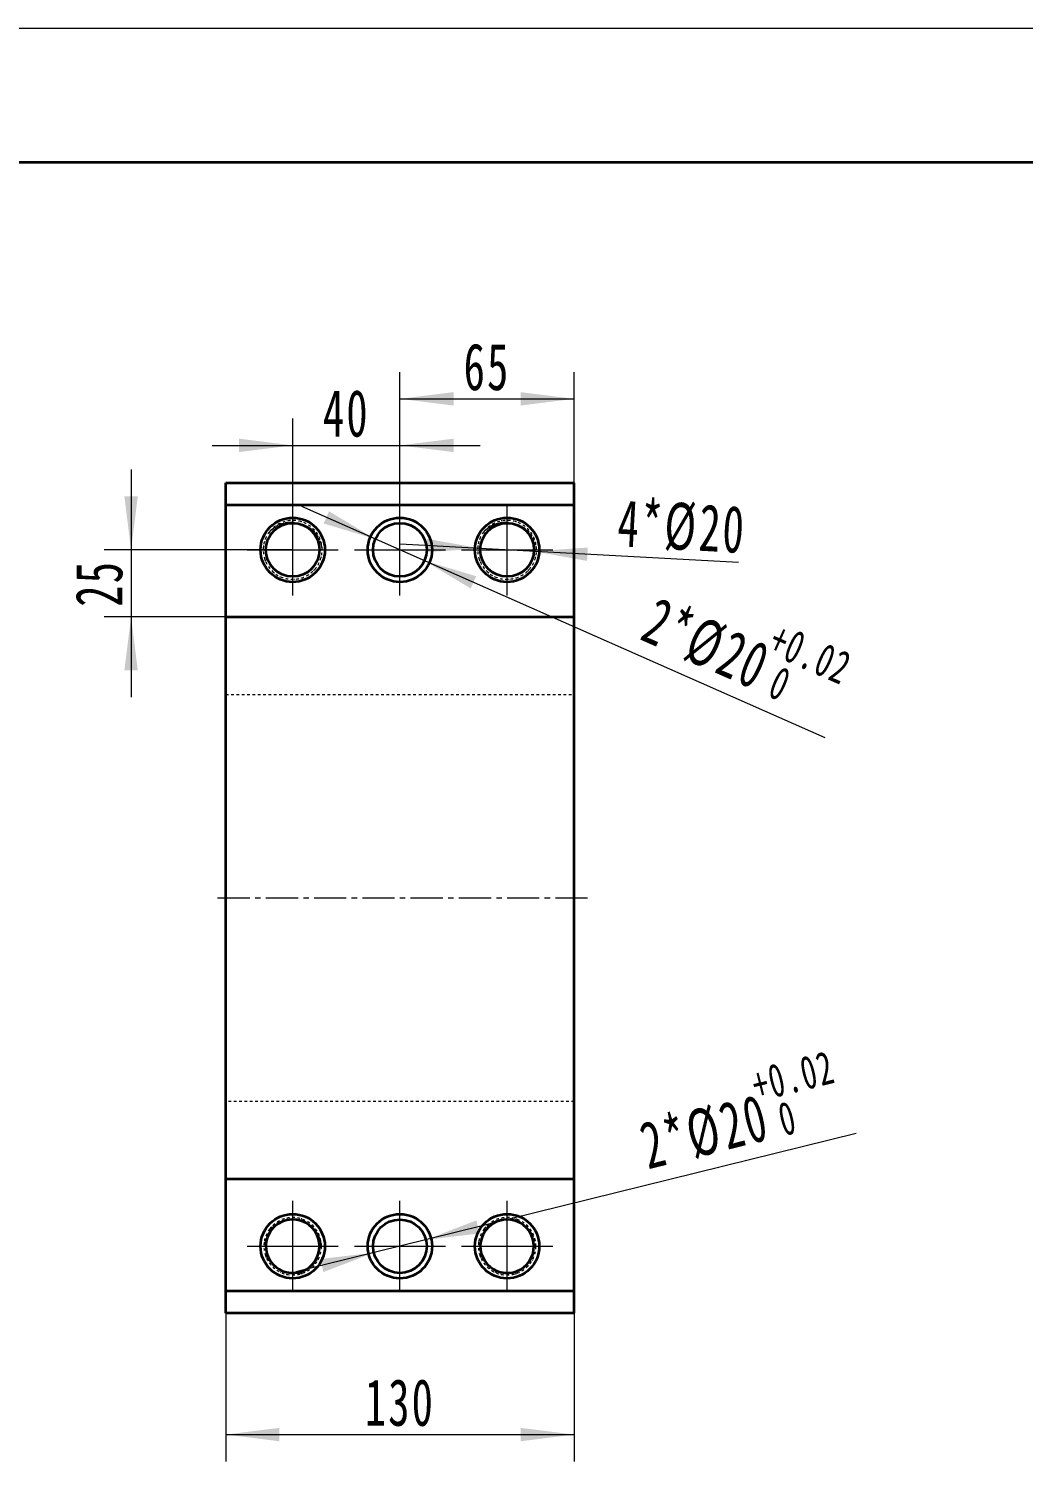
# Model space of a CAD drawing. Header units: millimetres. Extents: x -742 to 742, y -525 to 525.
# Drawn here: x -150 to 221, y -10 to 525 of the extents above; entities that cross this region are included whole.
import ezdxf

# ---------------------------------------------------------------- set-up
doc = ezdxf.new("R2010")
doc.units = ezdxf.units.MM
doc.linetypes.add('点画线', pattern=[18, 12, -2, 2, -2])
doc.linetypes.add('虚线', pattern=[2, 1, -1])
doc.layers.get('0').update_dxf_attribs({"lineweight": 35})
for name, color, linetype, lineweight in [('中心线层', 1, '点画线', 18), ('尺寸线层', 3, 'Continuous', 18), ('粗实线层', 7, 'Continuous', 35), ('细实线层', 7, 'Continuous', 18), ('虚线层', 6, '虚线', 18)]:
    doc.layers.add(name, color=color, linetype=linetype, lineweight=lineweight)
doc.styles.add('标准', font='', dxfattribs={"width": 0.667})
doc.styles.get('标准').set_extended_font_data('宋体')
doc.dimstyles.new('标准', dxfattribs={"dimscale": 5, "dimtxt": 3.5, "dimasz": 4, "dimexe": 2, "dimexo": 0, "dimtad": 1, "dimdsep": 46, "dimtxsty": '标准', "dimblk": '_CAXARROW', "dimcen": 0, "dimdle": 6, "dimazin": 2, "dimtfac": 0.707107, "dimtdec": 3, "dimtmove": 2, "dimatfit": 3, "dimfxl": 1, "dimfrac": 2, "dimtolj": 1, "dimarcsym": 0})

# ---------------------------------------------------------------- blocks, each defined once
blk = doc.blocks.new('*X2')
at = {"layer": '粗实线层'}
blk.add_line((138.5, 95), (-138.5, 95), dxfattribs=at)
at = {"layer": '细实线层'}
blk.add_line((148.5, 105), (-148.5, 105), dxfattribs=at)
blk = doc.blocks.new('*X11')
for p, q in [((-60, 155), (70, 155)), ((70, -155), (-60, -155))]:
    blk.add_line(p, q)
at = {"layer": '虚线层', "color": 7}
for p, q in [((-60, 146.71), (70, 146.71)), ((-43.08, 135.89), (-43.89, 136.47)), ((36.92, 135.89), (36.11, 136.47)), ((-24, 130), (-25, 130)), ((-24, 130.05), (-24, 130)), ((56, 130), (55, 130)), ((56, 130.05), (56, 130)), ((70, 105), (-60, 105)), ((-60, 76), (70, 76)), ((70, -76), (-60, -76)), ((70, -105), (-60, -105)), ((70, -146.71), (-60, -146.71))]:
    blk.add_line(p, q, dxfattribs=at)
for points in [[(-43.89, 136.47), (-43.08, 137.35), (-42.64, 137.75), (-42.18, 138.13), (-41.15, 138.84), (-40.09, 139.4), (-39.54, 139.63), (-38.99, 139.84), (-37.78, 140.16), (-36.61, 140.33), (-36.01, 140.37), (-35.43, 140.37), (-34.18, 140.26), (-33.07, 140.03), (-32.52, 139.87), (-31.98, 139.68), (-30.89, 139.18), (-30.12, 138.73)], [(-36.82, 139.83), (-36.87, 139.82)], [(-31.86, 139.63), (-32.91, 139.84), (-33.8, 139.93)], [(-31.71, 139.44), (-31.9, 139.51)], [(-24.04, 130.51), (-24.14, 131.18), (-24.26, 131.77), (-24.41, 132.34), (-24.83, 133.53), (-25.35, 134.6), (-25.66, 135.11), (-25.99, 135.61), (-26.77, 136.58), (-27.62, 137.41), (-28.08, 137.78), (-28.55, 138.13), (-29.62, 138.77), (-30.66, 139.24), (-31.2, 139.44), (-31.74, 139.6), (-31.86, 139.63)], [(36.11, 136.47), (36.92, 137.35), (37.36, 137.75), (37.82, 138.13), (38.85, 138.84), (39.91, 139.4), (40.46, 139.63), (41.01, 139.84), (42.22, 140.16), (43.39, 140.33), (43.99, 140.37), (44.57, 140.37), (45.82, 140.26), (46.93, 140.03), (47.48, 139.87), (48.02, 139.68), (49.11, 139.18), (49.88, 138.73)], [(43.18, 139.83), (43.13, 139.82)], [(48.12, 139.64), (47.09, 139.84), (46.19, 139.93)], [(48.29, 139.44), (48.09, 139.51)], [(48.28, 139.6), (48.12, 139.64)], [(55.97, 130.35), (55.73, 131.8), (55.17, 133.53), (54.33, 135.14), (53.23, 136.58), (51.9, 137.8), (50.38, 138.77), (48.78, 139.45), (48.28, 139.6)], [(-41.29, 137.77), (-41.37, 137.71)], [(-27.58, 136.71), (-27.71, 136.84)], [(38.71, 137.77), (38.63, 137.71)], [(52.42, 136.71), (52.29, 136.84)], [(-44.92, 131.26), (-45, 130.18)], [(-44.93, 128.85), (-44.92, 128.75)], [(-25.24, 132.2), (-25.31, 132.48)], [(-24.04, 130.43), (-24.04, 130.51)], [(-24.03, 130.38), (-24.04, 130.43)], [(-24.03, 130.33), (-24.03, 130.38)], [(-24.02, 130.24), (-24.03, 130.33)], [(-24.01, 130.14), (-24.02, 130.24)], [(-24, 130), (-24.01, 130.14)], [(35.08, 131.26), (35, 130.18)], [(35.07, 128.85), (35.08, 128.75)], [(54.75, 132.2), (54.69, 132.48)], [(55.98, 130.26), (55.97, 130.35)], [(55.99, 130.2), (55.98, 130.26)], [(55.99, 130.12), (55.99, 130.2)], [(56, 130), (55.99, 130.12)], [(-44.46, 126.75), (-44.44, 126.71), (-44.3, 126.33)], [(-43.15, 124.21), (-43.09, 124.12)], [(-27.99, 122.87), (-27.71, 123.15)], [(-25.4, 127.2), (-25.32, 127.51)], [(35.53, 126.78), (35.56, 126.71), (35.7, 126.33)], [(36.85, 124.21), (36.91, 124.12)], [(52.01, 122.87), (52.29, 123.15)], [(54.6, 127.2), (54.68, 127.51)], [(-41.72, 122.59), (-41.69, 122.57), (-41.38, 122.3)], [(-39.35, 121), (-39.26, 120.95)], [(-37.31, 120.27), (-37.28, 120.26), (-36.88, 120.18)], [(-32.34, 120.36), (-32.31, 120.37), (-31.92, 120.49)], [(-29.75, 121.49), (-29.64, 121.56)], [(38.28, 122.59), (38.31, 122.57), (38.62, 122.3)], [(40.65, 121), (40.74, 120.95)], [(42.69, 120.27), (42.72, 120.26), (43.12, 120.18)], [(47.66, 120.36), (47.69, 120.37), (48.08, 120.49)], [(50.25, 121.49), (50.36, 121.56)]]:
    blk.add_lwpolyline(points, dxfattribs=at)
for points, knots in [([(-45.91, 131.39), (-46.25, 128.75), (-45.6, 126.03), (-42.61, 121.62), (-40.32, 120.01), (-35.17, 118.68), (-32.39, 118.99), (-27.64, 121.4), (-25.76, 123.47), (-23.79, 128.41), (-23.75, 131.21), (-25.54, 136.22), (-27.36, 138.35), (-32.02, 140.92), (-34.79, 141.31), (-39.98, 140.16), (-42.33, 138.63), (-43.89, 136.47)], [0, 0, 0, 0, 392.319076, 392.319076, 784.638151, 784.638151, 1176.957227, 1176.957227, 1569.276303, 1569.276303, 1961.595378, 1961.595378, 2353.914454, 2353.914454, 2746.233529, 2746.233529, 3138.552605, 3138.552605, 3138.552605, 3138.552605]), ([(34.09, 131.39), (33.75, 128.75), (34.4, 126.03), (37.39, 121.62), (39.68, 120.01), (44.83, 118.68), (47.61, 118.99), (52.36, 121.4), (54.24, 123.47), (56.21, 128.41), (56.25, 131.21), (54.45, 136.22), (52.64, 138.35), (47.98, 140.92), (45.21, 141.31), (40.02, 140.16), (37.67, 138.63), (36.11, 136.47)], [0, 0, 0, 0, 281.029129, 281.029129, 562.058257, 562.058257, 843.087386, 843.087386, 1124.116515, 1124.116515, 1405.145643, 1405.145643, 1686.174772, 1686.174772, 1967.203901, 1967.203901, 2248.233029, 2248.233029, 2248.233029, 2248.233029])]:
    blk.add_open_spline(points, degree=3, knots=knots, dxfattribs=at)
for points in [[(-37.06, 140.81), (-37.1, 140.8), (-37.15, 140.79), (-37.2, 140.78)], [(-37, 140.82), (-37.02, 140.81), (-37.04, 140.81), (-37.06, 140.81)], [(-31.6, 140.46), (-31.64, 140.47), (-31.69, 140.49), (-31.74, 140.5)], [(-31.54, 140.44), (-31.56, 140.45), (-31.58, 140.45), (-31.6, 140.46)], [(42.94, 140.81), (42.89, 140.8), (42.85, 140.79), (42.8, 140.78)], [(43, 140.82), (42.98, 140.81), (42.96, 140.81), (42.94, 140.81)], [(48.4, 140.46), (48.36, 140.48), (48.31, 140.49), (48.26, 140.5)], [(48.46, 140.44), (48.44, 140.45), (48.42, 140.45), (48.4, 140.46)], [(-43.75, 136.66), (-44.91, 135.13), (-45.67, 133.3), (-45.91, 131.39)], [(-45.23, 134.05), (-45.24, 134.01), (-45.26, 133.96), (-45.28, 133.91)], [(-45.2, 134.11), (-45.21, 134.09), (-45.22, 134.07), (-45.23, 134.05)], [(-42.01, 138.48), (-42.05, 138.45), (-42.08, 138.41), (-42.12, 138.38)], [(-41.96, 138.52), (-41.98, 138.5), (-41.99, 138.49), (-42.01, 138.48)], [(-26.98, 137.53), (-27.01, 137.56), (-27.04, 137.6), (-27.08, 137.63)], [(-26.86, 137.4), (-26.9, 137.44), (-26.94, 137.48), (-26.98, 137.53)], [(36.25, 136.66), (35.09, 135.13), (34.33, 133.3), (34.09, 131.39)], [(34.77, 134.05), (34.76, 134.01), (34.74, 133.96), (34.72, 133.91)], [(34.8, 134.11), (34.79, 134.09), (34.78, 134.07), (34.77, 134.05)], [(37.99, 138.48), (37.95, 138.45), (37.92, 138.41), (37.88, 138.38)], [(38.04, 138.52), (38.02, 138.5), (38.01, 138.49), (37.99, 138.48)], [(53.02, 137.53), (52.99, 137.56), (52.95, 137.6), (52.92, 137.63)], [(53.14, 137.4), (53.1, 137.44), (53.06, 137.48), (53.02, 137.53)], [(-45.88, 131.62), (-45.93, 131.26), (-45.96, 130.91), (-45.98, 130.55)], [(-45.92, 128.68), (-45.92, 128.66), (-45.92, 128.64), (-45.91, 128.62)], [(-45.91, 128.62), (-45.91, 128.57), (-45.9, 128.53), (-45.89, 128.48)], [(-24.34, 132.73), (-24.36, 132.78), (-24.37, 132.82), (-24.38, 132.87)], [(-24.3, 132.56), (-24.32, 132.62), (-24.33, 132.67), (-24.34, 132.73)], [(34.12, 131.62), (34.07, 131.26), (34.04, 130.91), (34.02, 130.55)], [(34.08, 128.69), (34.08, 128.66), (34.08, 128.64), (34.09, 128.62)], [(34.09, 128.62), (34.09, 128.58), (34.1, 128.53), (34.11, 128.48)], [(55.66, 132.73), (55.64, 132.78), (55.63, 132.83), (55.62, 132.87)], [(55.7, 132.56), (55.68, 132.62), (55.67, 132.67), (55.66, 132.73)], [(-45.52, 126.78), (-45.43, 126.5), (-45.34, 126.23), (-45.23, 125.96)], [(-45.23, 125.96), (-45.2, 125.89), (-45.17, 125.81), (-45.14, 125.74)], [(-43.94, 123.59), (-43.92, 123.57), (-43.91, 123.55), (-43.9, 123.54)], [(-43.9, 123.54), (-43.87, 123.5), (-43.84, 123.46), (-43.81, 123.42)], [(-25.39, 124.65), (-25.38, 124.66), (-25.37, 124.68), (-25.36, 124.7)], [(-25.36, 124.7), (-25.34, 124.73), (-25.32, 124.77), (-25.31, 124.8)], [(-24.39, 127.09), (-24.38, 127.15), (-24.36, 127.2), (-24.35, 127.26)], [(-24.35, 127.26), (-24.33, 127.31), (-24.32, 127.35), (-24.31, 127.4)], [(34.48, 126.78), (34.57, 126.5), (34.66, 126.23), (34.77, 125.96)], [(34.77, 125.96), (34.8, 125.89), (34.83, 125.81), (34.86, 125.74)], [(36.06, 123.59), (36.08, 123.57), (36.09, 123.55), (36.1, 123.54)], [(36.1, 123.54), (36.13, 123.5), (36.16, 123.46), (36.19, 123.42)], [(54.61, 124.65), (54.62, 124.66), (54.63, 124.68), (54.64, 124.7)], [(54.64, 124.7), (54.66, 124.73), (54.68, 124.77), (54.69, 124.8)], [(55.61, 127.09), (55.62, 127.15), (55.64, 127.2), (55.65, 127.26)], [(55.65, 127.26), (55.67, 127.31), (55.68, 127.35), (55.69, 127.4)], [(-42.47, 121.92), (-42.32, 121.79), (-42.17, 121.66), (-42.02, 121.53)], [(-42.02, 121.53), (-41.96, 121.48), (-41.9, 121.43), (-41.84, 121.38)], [(-39.74, 120.07), (-39.72, 120.06), (-39.7, 120.06), (-39.69, 120.05)], [(-39.69, 120.05), (-39.67, 120.04), (-39.65, 120.03), (-39.64, 120.02)], [(-37.38, 119.26), (-37.28, 119.24), (-37.17, 119.22), (-37.07, 119.2)], [(-37.07, 119.2), (-36.99, 119.18), (-36.92, 119.17), (-36.84, 119.15)], [(-34.37, 119.02), (-34.35, 119.02), (-34.33, 119.02), (-34.31, 119.02)], [(-34.31, 119.02), (-34.29, 119.02), (-34.27, 119.02), (-34.26, 119.02)], [(-31.77, 119.48), (-31.72, 119.5), (-31.66, 119.52), (-31.61, 119.54)], [(-31.61, 119.54), (-31.53, 119.56), (-31.46, 119.58), (-31.39, 119.61)], [(-29.16, 120.68), (-29.14, 120.69), (-29.12, 120.7), (-29.11, 120.71)], [(-29.11, 120.71), (-29.09, 120.72), (-29.08, 120.73), (-29.06, 120.74)], [(-27.1, 122.34), (-27.06, 122.38), (-27.03, 122.42), (-26.99, 122.46)], [(-26.99, 122.46), (-26.95, 122.5), (-26.92, 122.54), (-26.88, 122.57)], [(37.53, 121.92), (37.68, 121.79), (37.83, 121.66), (37.98, 121.53)], [(37.98, 121.53), (38.04, 121.48), (38.1, 121.43), (38.16, 121.38)], [(40.26, 120.07), (40.28, 120.07), (40.3, 120.06), (40.31, 120.05)], [(40.31, 120.05), (40.33, 120.04), (40.35, 120.03), (40.36, 120.02)], [(42.62, 119.26), (42.72, 119.24), (42.83, 119.22), (42.93, 119.2)], [(42.93, 119.2), (43.01, 119.18), (43.08, 119.17), (43.16, 119.15)], [(45.63, 119.02), (45.65, 119.02), (45.67, 119.02), (45.69, 119.02)], [(45.69, 119.02), (45.71, 119.02), (45.73, 119.02), (45.74, 119.02)], [(48.23, 119.48), (48.28, 119.5), (48.34, 119.52), (48.39, 119.54)], [(48.39, 119.54), (48.47, 119.56), (48.54, 119.58), (48.61, 119.61)], [(50.84, 120.68), (50.86, 120.69), (50.88, 120.7), (50.89, 120.71)], [(50.89, 120.71), (50.93, 120.73), (50.96, 120.75), (50.99, 120.77)], [(52.9, 122.34), (52.94, 122.38), (52.97, 122.42), (53.01, 122.46)], [(53.01, 122.46), (53.05, 122.5), (53.08, 122.54), (53.11, 122.57)]]:
    blk.add_open_spline(points, degree=3, dxfattribs=at)
blk = doc.blocks.new('*X12')
for p, q in [((-60, 155), (70, 155)), ((-60, 146.71), (-60, 155)), ((70, 146.71), (70, 155)), ((70, 146.71), (-60, 146.71)), ((-60, 105), (-60, 146.71)), ((70, 105), (70, 146.71)), ((-60, -105), (-60, 105)), ((-60, 105), (70, 105)), ((70, -105), (70, 105)), ((70, -105), (-60, -105)), ((-60, -146.71), (-60, -105)), ((70, -146.71), (70, -105)), ((-60, -146.71), (70, -146.71)), ((-60, -155), (-60, -146.71)), ((70, -155), (70, -146.71)), ((70, -155), (-60, -155))]:
    blk.add_line(p, q)
for centre, radius in [((-35, 130), 12), ((-35, 130), 10), ((5, 130), 12), ((5, 130), 10), ((45, 130), 12), ((45, 130), 10), ((-35, -130), 12), ((5, -130), 12), ((5, -130), 10), ((45, -130), 12)]:
    blk.add_circle(centre, radius)
for centre, start, end in [((-35, -130), 144.048, 60.909), ((-35, -130), 60.909, 144.048), ((45, -130), 144.048, 60.909), ((45, -130), 60.909, 144.048)]:
    blk.add_arc(centre, 10, start, end)
at = {"layer": '虚线层', "color": 7}
for p, q in [((-60, 76), (70, 76)), ((70, -76), (-60, -76)), ((-43.1, -124.13), (-43.69, -123.7)), ((36.91, -124.13), (36.31, -123.7)), ((-24.27, -130), (-25, -130)), ((55.73, -130), (55, -130))]:
    blk.add_line(p, q, dxfattribs=at)
for points in [[(-43.51, -123.49), (-42.43, -122.42), (-40.93, -121.34), (-39.32, -120.57), (-37.55, -120.07), (-35.68, -119.9), (-34.31, -119.99)], [(-41.28, -122.22), (-41.38, -122.3)], [(-36.68, -120.14), (-36.88, -120.18)], [(-34.31, -119.99), (-34.25, -120)], [(-33.87, -120.06), (-33.81, -120.07)], [(-31.73, -120.55), (-31.91, -120.49)], [(-29.93, -121.38), (-30.29, -121.18)], [(-24.27, -129.99), (-24.37, -129.11), (-24.54, -128.22), (-24.78, -127.34), (-25.11, -126.48), (-25.5, -125.67), (-26.5, -124.16), (-27.11, -123.46), (-27.79, -122.81), (-28.52, -122.22), (-29.3, -121.7), (-30.14, -121.26)], [(36.49, -123.49), (37.57, -122.42), (39.07, -121.34), (40.68, -120.57), (42.45, -120.07), (44.32, -119.9), (45.69, -119.99)], [(38.72, -122.22), (38.62, -122.3)], [(43.32, -120.14), (43.12, -120.18)], [(45.69, -119.99), (45.75, -120)], [(46.13, -120.06), (46.19, -120.07)], [(48.27, -120.55), (48.09, -120.49)], [(50.07, -121.38), (49.72, -121.18)], [(55.73, -129.99), (55.46, -128.22), (54.89, -126.48), (54.04, -124.9), (52.89, -123.46), (51.48, -122.22), (49.86, -121.26)], [(-44.79, -127.98), (-44.86, -128.35), (-44.92, -128.76)], [(-44.25, -126.2), (-44.3, -126.32)], [(-43.68, -123.7), (-43.64, -123.65)], [(-43.64, -123.65), (-43.59, -123.59)], [(-43.59, -123.59), (-43.54, -123.53)], [(-43.54, -123.53), (-43.51, -123.49)], [(-42.94, -123.92), (-43.1, -124.14)], [(-27.52, -123.36), (-27.71, -123.15)], [(-25.26, -127.73), (-25.32, -127.51)], [(35.21, -127.98), (35.14, -128.35), (35.08, -128.76)], [(35.75, -126.2), (35.7, -126.32)], [(36.32, -123.7), (36.36, -123.65)], [(36.36, -123.65), (36.41, -123.59)], [(36.41, -123.59), (36.46, -123.53)], [(36.46, -123.53), (36.49, -123.49)], [(37.06, -123.92), (36.9, -124.14)], [(52.48, -123.36), (52.29, -123.15)], [(54.74, -127.73), (54.68, -127.51)], [(-44.92, -128.76), (-45, -129.83)], [(-44.94, -131.13), (-44.92, -131.26)], [(-44.46, -133.24), (-44.44, -133.3), (-44.3, -133.69)], [(-44.3, -133.69), (-44.26, -133.78)], [(-25.41, -132.85), (-25.31, -132.48)], [(35.08, -128.76), (35, -129.83)], [(35.06, -131.13), (35.08, -131.26)], [(35.54, -133.23), (35.56, -133.31), (35.71, -133.69)], [(35.71, -133.69), (35.74, -133.78)], [(54.57, -132.89), (54.58, -132.88), (54.69, -132.48)], [(-43.16, -135.78), (-43.09, -135.88)], [(-41.73, -137.4), (-41.68, -137.44), (-41.37, -137.71)], [(-39.37, -138.99), (-39.26, -139.05)], [(-29.74, -138.5), (-29.64, -138.44)], [(-27.97, -137.11), (-27.71, -136.84)], [(36.84, -135.78), (36.91, -135.88)], [(38.24, -137.37), (38.32, -137.44), (38.63, -137.71)], [(40.63, -138.99), (40.74, -139.05)], [(50.26, -138.5), (50.36, -138.44)], [(52.03, -137.11), (52.29, -136.84)], [(-37.29, -139.74), (-37.27, -139.74), (-36.87, -139.82)], [(-34.5, -139.99), (-34.37, -139.98)], [(-32.31, -139.63), (-32.3, -139.63), (-31.9, -139.51)], [(42.71, -139.74), (42.73, -139.74), (43.13, -139.82)], [(45.5, -139.99), (45.63, -139.98)], [(47.64, -139.65), (47.7, -139.63), (48.1, -139.51)]]:
    blk.add_lwpolyline(points, dxfattribs=at)
for centre in [(-35, -130), (45, -130)]:
    blk.add_arc(centre, 10.73, 0, 144.048, dxfattribs=at)
for points in [[(-41.84, -121.73), (-41.87, -121.76), (-41.9, -121.78), (-41.93, -121.81)], [(-41.8, -121.7), (-41.81, -121.71), (-41.83, -121.72), (-41.84, -121.73)], [(-37.02, -119.46), (-37.05, -119.47), (-37.09, -119.47), (-37.13, -119.48)], [(-36.96, -119.45), (-36.98, -119.45), (-37, -119.46), (-37.02, -119.46)], [(-31.69, -119.79), (-31.73, -119.78), (-31.76, -119.77), (-31.8, -119.76)], [(-31.55, -119.84), (-31.6, -119.82), (-31.64, -119.81), (-31.69, -119.79)], [(-27.18, -122.65), (-27.21, -122.62), (-27.23, -122.59), (-27.26, -122.56)], [(-27.13, -122.7), (-27.15, -122.69), (-27.16, -122.67), (-27.18, -122.65)], [(38.16, -121.73), (38.13, -121.76), (38.1, -121.78), (38.07, -121.81)], [(38.2, -121.7), (38.19, -121.71), (38.17, -121.72), (38.16, -121.73)], [(42.99, -119.46), (42.95, -119.47), (42.91, -119.47), (42.87, -119.48)], [(43.04, -119.45), (43.02, -119.45), (43, -119.46), (42.99, -119.46)], [(48.31, -119.79), (48.27, -119.78), (48.24, -119.77), (48.2, -119.76)], [(48.45, -119.84), (48.4, -119.82), (48.36, -119.81), (48.31, -119.79)], [(52.82, -122.65), (52.79, -122.62), (52.77, -122.59), (52.74, -122.56)], [(52.87, -122.7), (52.85, -122.69), (52.84, -122.67), (52.82, -122.65)], [(-43.56, -123.53), (-44.68, -125.02), (-45.41, -126.8), (-45.65, -128.66)], [(-44.98, -126.05), (-44.99, -126.09), (-45.01, -126.13), (-45.02, -126.16)], [(-44.96, -126), (-44.97, -126.02), (-44.97, -126.04), (-44.98, -126.05)], [(-24.61, -127.33), (-24.62, -127.29), (-24.63, -127.25), (-24.64, -127.21)], [(-24.57, -127.47), (-24.58, -127.42), (-24.59, -127.37), (-24.61, -127.33)], [(36.45, -123.53), (35.32, -125.02), (34.59, -126.8), (34.35, -128.66)], [(35.02, -126.05), (35.01, -126.09), (34.99, -126.13), (34.98, -126.16)], [(35.04, -126), (35.03, -126.02), (35.03, -126.04), (35.02, -126.05)], [(55.39, -127.33), (55.38, -127.29), (55.37, -127.25), (55.36, -127.21)], [(55.43, -127.47), (55.42, -127.42), (55.41, -127.37), (55.39, -127.33)], [(-45.61, -128.44), (-45.67, -128.79), (-45.7, -129.14), (-45.72, -129.49)], [(-45.65, -131.29), (-45.65, -131.31), (-45.65, -131.33), (-45.65, -131.35)], [(-45.65, -131.35), (-45.64, -131.39), (-45.64, -131.43), (-45.63, -131.47)], [(-45.26, -133.16), (-45.17, -133.43), (-45.08, -133.7), (-44.98, -133.96)], [(-24.64, -132.8), (-24.63, -132.76), (-24.62, -132.71), (-24.6, -132.66)], [(-24.6, -132.66), (-24.59, -132.63), (-24.58, -132.59), (-24.57, -132.55)], [(-24.28, -129.52), (-24.29, -129.36), (-24.3, -129.21), (-24.31, -129.05)], [(-24.27, -130.26), (-24.27, -130.01), (-24.27, -129.77), (-24.28, -129.52)], [(34.39, -128.44), (34.34, -128.79), (34.3, -129.14), (34.29, -129.49)], [(34.35, -131.29), (34.35, -131.31), (34.35, -131.33), (34.35, -131.35)], [(34.35, -131.35), (34.36, -131.39), (34.36, -131.43), (34.37, -131.47)], [(34.74, -133.16), (34.83, -133.43), (34.92, -133.7), (35.02, -133.96)], [(55.36, -132.8), (55.37, -132.76), (55.38, -132.71), (55.4, -132.66)], [(55.4, -132.66), (55.41, -132.63), (55.42, -132.59), (55.43, -132.55)], [(55.73, -129.7), (55.72, -129.48), (55.71, -129.26), (55.69, -129.05)], [(55.73, -130.26), (55.73, -130.07), (55.73, -129.88), (55.73, -129.7)], [(-44.98, -133.96), (-44.95, -134.03), (-44.92, -134.1), (-44.89, -134.17)], [(-43.71, -136.26), (-43.7, -136.28), (-43.69, -136.3), (-43.68, -136.31)], [(-43.68, -136.31), (-43.66, -136.34), (-43.63, -136.37), (-43.61, -136.41)], [(-42.28, -137.89), (-42.13, -138.02), (-41.99, -138.15), (-41.84, -138.27)], [(-41.84, -138.27), (-41.78, -138.32), (-41.72, -138.37), (-41.66, -138.42)], [(-29.3, -139.09), (-29.28, -139.08), (-29.27, -139.07), (-29.25, -139.06)], [(-29.25, -139.06), (-29.23, -139.05), (-29.21, -139.04), (-29.2, -139.03)], [(-27.27, -137.45), (-27.24, -137.41), (-27.21, -137.38), (-27.17, -137.34)], [(-27.17, -137.34), (-27.14, -137.31), (-27.11, -137.27), (-27.07, -137.24)], [(-25.62, -135.22), (-25.61, -135.2), (-25.6, -135.19), (-25.6, -135.17)], [(-25.6, -135.17), (-25.59, -135.15), (-25.58, -135.13), (-25.57, -135.12)], [(35.02, -133.96), (35.05, -134.03), (35.08, -134.1), (35.11, -134.17)], [(36.29, -136.26), (36.3, -136.28), (36.31, -136.3), (36.32, -136.31)], [(36.32, -136.31), (36.34, -136.34), (36.37, -136.37), (36.39, -136.41)], [(37.73, -137.89), (37.87, -138.02), (38.01, -138.15), (38.17, -138.27)], [(38.17, -138.27), (38.22, -138.32), (38.28, -138.37), (38.34, -138.42)], [(50.7, -139.09), (50.72, -139.08), (50.74, -139.07), (50.75, -139.06)], [(50.75, -139.06), (50.77, -139.05), (50.79, -139.04), (50.8, -139.03)], [(52.73, -137.45), (52.76, -137.41), (52.79, -137.38), (52.83, -137.34)], [(52.83, -137.34), (52.86, -137.31), (52.89, -137.27), (52.93, -137.24)], [(54.38, -135.22), (54.39, -135.2), (54.4, -135.19), (54.41, -135.17)], [(54.41, -135.17), (54.42, -135.15), (54.43, -135.13), (54.44, -135.12)], [(-39.62, -139.69), (-39.6, -139.7), (-39.59, -139.7), (-39.57, -139.71)], [(-39.57, -139.71), (-39.55, -139.72), (-39.53, -139.73), (-39.51, -139.74)], [(-37.31, -140.48), (-37.21, -140.5), (-37.11, -140.52), (-37, -140.54)], [(-37, -140.54), (-36.93, -140.56), (-36.85, -140.57), (-36.78, -140.58)], [(-34.38, -140.71), (-34.36, -140.71), (-34.34, -140.71), (-34.32, -140.71)], [(-34.32, -140.71), (-34.3, -140.71), (-34.28, -140.71), (-34.26, -140.71)], [(-31.84, -140.26), (-31.79, -140.24), (-31.73, -140.22), (-31.68, -140.21)], [(-31.68, -140.21), (-31.6, -140.18), (-31.53, -140.16), (-31.46, -140.13)], [(40.38, -139.69), (40.4, -139.7), (40.42, -139.7), (40.43, -139.71)], [(40.43, -139.71), (40.47, -139.73), (40.5, -139.75), (40.54, -139.76)], [(42.69, -140.48), (42.79, -140.5), (42.89, -140.52), (43, -140.54)], [(43, -140.54), (43.07, -140.56), (43.15, -140.57), (43.22, -140.58)], [(45.62, -140.72), (45.64, -140.71), (45.66, -140.71), (45.68, -140.71)], [(45.68, -140.71), (45.7, -140.71), (45.72, -140.71), (45.74, -140.71)], [(48.16, -140.26), (48.21, -140.24), (48.27, -140.22), (48.32, -140.21)], [(48.32, -140.21), (48.4, -140.18), (48.47, -140.16), (48.54, -140.13)]]:
    blk.add_open_spline(points, degree=3, dxfattribs=at)
for points, knots in [([(-45.65, -128.66), (-45.97, -131.24), (-45.33, -133.9), (-42.41, -138.18), (-40.17, -139.76), (-35.15, -141.04), (-32.43, -140.74), (-27.81, -138.38), (-25.97, -136.35), (-24.52, -132.69), (-24.27, -131.34), (-24.27, -129.99)], [0, 0, 0, 0, 368.995978, 368.995978, 737.991957, 737.991957, 1106.987935, 1106.987935, 1475.983914, 1475.983914, 1668.516792, 1668.516792, 1668.516792, 1668.516792]), ([(34.35, -128.66), (34.03, -131.24), (34.67, -133.9), (37.59, -138.18), (39.83, -139.76), (44.85, -141.04), (47.57, -140.74), (52.19, -138.38), (54.03, -136.35), (55.48, -132.69), (55.73, -131.34), (55.73, -129.99)], [0, 0, 0, 0, 468.734063, 468.734063, 937.468125, 937.468125, 1406.202188, 1406.202188, 1874.93625, 1874.93625, 2119.509968, 2119.509968, 2119.509968, 2119.509968])]:
    blk.add_open_spline(points, degree=3, knots=knots, dxfattribs=at)
blk = doc.blocks.new('*X10')
at = {"layer": '中心线层'}
for p, q in [((-35, 113), (-35, 147)), ((-35, 113), (-35, 147)), ((-35, 113), (-35, 147)), ((-35, 115), (-35, 145)), ((-35, 115), (-35, 145)), ((-35, 115), (-35, 145)), ((5, 113), (5, 147)), ((5, 113), (5, 147)), ((5, 113), (5, 147)), ((5, 115), (5, 145)), ((5, 115), (5, 145)), ((5, 115), (5, 145)), ((45, 113), (45, 147)), ((45, 113), (45, 147)), ((45, 113), (45, 147)), ((45, 115), (45, 145)), ((45, 115), (45, 145)), ((45, 115), (45, 145)), ((-52, 130), (-18, 130)), ((-52, 130), (-18, 130)), ((-52, 130), (-18, 130)), ((-50, 130), (-20, 130)), ((-50, 130), (-20, 130)), ((-50, 130), (-20, 130)), ((-12, 130), (22, 130)), ((-12, 130), (22, 130)), ((-12, 130), (22, 130)), ((-10, 130), (20, 130)), ((-10, 130), (20, 130)), ((-10, 130), (20, 130)), ((28, 130), (62, 130)), ((28, 130), (62, 130)), ((28, 130), (62, 130)), ((30, 130), (60, 130)), ((30, 130), (60, 130)), ((30, 130), (60, 130)), ((75, 0), (-65, 0)), ((-35, -147), (-35, -113)), ((-35, -147), (-35, -113)), ((-35, -147), (-35, -113)), ((-35, -145.73), (-35, -114.27)), ((-35, -145), (-35, -115)), ((-35, -145), (-35, -115)), ((-35, -145), (-35, -115)), ((5, -147), (5, -113)), ((5, -147), (5, -113)), ((5, -147), (5, -113)), ((5, -145), (5, -115)), ((5, -145), (5, -115)), ((5, -145), (5, -115)), ((45, -147), (45, -113)), ((45, -147), (45, -113)), ((45, -147), (45, -113)), ((45, -145.73), (45, -114.27)), ((45, -145), (45, -115)), ((45, -145), (45, -115)), ((45, -145), (45, -115)), ((-52, -130), (-18, -130)), ((-52, -130), (-18, -130)), ((-52, -130), (-18, -130)), ((-50.73, -130), (-19.27, -130)), ((-50, -130), (-20, -130)), ((-50, -130), (-20, -130)), ((-50, -130), (-20, -130)), ((-12, -130), (22, -130)), ((-12, -130), (22, -130)), ((-12, -130), (22, -130)), ((-10, -130), (20, -130)), ((-10, -130), (20, -130)), ((-10, -130), (20, -130)), ((28, -130), (62, -130)), ((28, -130), (62, -130)), ((28, -130), (62, -130)), ((29.27, -130), (60.73, -130)), ((30, -130), (60, -130)), ((30, -130), (60, -130)), ((30, -130), (60, -130))]:
    blk.add_line(p, q, dxfattribs=at)
at = {"color": 0, "linetype": 'ByBlock'}
for name in ['*X11', '*X12']:
    blk.add_blockref(name, (0, 0), dxfattribs=at)
blk = doc.blocks.new('*X17')
at = {"color": 0, "char_height": 17.5, "attachment_point": 1, "rotation": 36.9828, "line_spacing_factor": 1.15057, "style": '标准'}
for s, insert, width in [('\\T1.1;{\\H0.707107x;+0.07}', (-274.44, 350.74), 127.4852), ('\\T1.1;{\\H0.707107x;+0.05}', (-265.55, 338.94), 127.4852), ('\\T1.1;%%C152', (-298.02, 321.03), 279.3024)]:
    blk.add_mtext(s, dxfattribs=dict(at, insert=insert, width=width))
blk = doc.blocks.new('*X16')
at = {"layer": '尺寸线层'}
for points in [[(-359.08, 246.12), (-373.55, 232.09), (-376.56, 236.09)], [(-480.5, 154.68), (-463.02, 164.72), (-466.03, 168.71)]]:
    blk.add_hatch(color=0, dxfattribs=at).paths.add_polyline_path(points, flags=0)
at = {"layer": '尺寸线层', "color": 0}
blk.add_line((-228.34, 344.58), (-480.5, 154.68), dxfattribs=at)
blk.add_blockref('*X17', (0, 0), dxfattribs=at)
blk = doc.blocks.new('_CAXARROW')
blk.add_hatch(color=0).paths.add_polyline_path([(0, 0), (-1, 0.125), (-1, -0.125)], flags=0)
blk = doc.blocks.new('*X23')
at = {"layer": '尺寸线层'}
for points in [[(-111.65, 330.4), (-109.15, 350.4), (-114.15, 350.4)], [(-111.65, 305.4), (-109.15, 285.4), (-114.15, 285.4)]]:
    blk.add_hatch(color=0, dxfattribs=at).paths.add_polyline_path(points, flags=0)
at = {"layer": '尺寸线层', "color": 0}
for p, q in [((-111.65, 360.4), (-111.65, 275.4)), ((-51.36, 330.4), (-121.65, 330.4)), ((-76.36, 305.4), (-121.65, 305.4))]:
    blk.add_line(p, q, dxfattribs=at)
at = {"layer": '尺寸线层', "color": 0, "insert": (-123.52, 317.9), "char_height": 17.5, "width": 35, "attachment_point": 5, "rotation": 90, "line_spacing_factor": 1.15057, "style": '标准'}
blk.add_mtext('\\T1.1;25', dxfattribs=at)
blk = doc.blocks.new('*X24')
at = {"layer": '尺寸线层'}
for points in [[(-51.36, 369.41), (-71.36, 371.91), (-71.36, 366.91)], [(-11.36, 369.41), (8.64, 371.91), (8.64, 366.91)]]:
    blk.add_hatch(color=0, dxfattribs=at).paths.add_polyline_path(points, flags=0)
at = {"layer": '尺寸线层', "color": 0}
for p, q in [((-51.36, 330.4), (-51.36, 379.41)), ((-11.36, 330.4), (-11.36, 379.41)), ((-81.36, 369.41), (18.64, 369.41))]:
    blk.add_line(p, q, dxfattribs=at)
at = {"layer": '尺寸线层', "color": 0, "insert": (-31.36, 381.29), "char_height": 17.5, "width": 35, "attachment_point": 5, "line_spacing_factor": 1.15057, "style": '标准'}
blk.add_mtext('\\T1.1;40', dxfattribs=at)
blk = doc.blocks.new('*X25')
at = {"layer": '尺寸线层'}
for points in [[(-11.36, 386.78), (8.64, 389.28), (8.64, 384.28)], [(53.64, 386.78), (33.64, 389.28), (33.64, 384.28)]]:
    blk.add_hatch(color=0, dxfattribs=at).paths.add_polyline_path(points, flags=0)
at = {"layer": '尺寸线层', "color": 0}
for p, q in [((-11.36, 330.4), (-11.36, 396.78)), ((53.64, 355.4), (53.64, 396.78)), ((-11.36, 386.78), (53.64, 386.78))]:
    blk.add_line(p, q, dxfattribs=at)
at = {"layer": '尺寸线层', "color": 0, "insert": (21.14, 398.65), "char_height": 17.5, "width": 35, "attachment_point": 5, "line_spacing_factor": 1.15057, "style": '标准'}
blk.add_mtext('\\T1.1;65', dxfattribs=at)
blk = doc.blocks.new('*X27')
at = {"color": 0, "char_height": 17.5, "attachment_point": 1, "rotation": 336.162, "line_spacing_factor": 1.15057, "style": '标准'}
for s, insert, width in [('\\T1.1;2*%%C20', (84.71, 313.21), 314.7242), ('\\T1.1;{\\H0.707107x;+0.02}', (130.25, 303.53), 127.4852), ('\\T1.1;{\\H0.707107x;0}', (130.26, 287.38), 127.4852)]:
    blk.add_mtext(s, dxfattribs=dict(at, insert=insert, width=width))
blk = doc.blocks.new('*X26')
at = {"layer": '尺寸线层'}
for points in [[(-20.51, 334.44), (-39.81, 340.24), (-37.79, 344.81)], [(-2.21, 326.36), (15.07, 315.99), (17.09, 320.56)]]:
    blk.add_hatch(color=0, dxfattribs=at).paths.add_polyline_path(points, flags=0)
at = {"layer": '尺寸线层', "color": 0}
blk.add_line((147.34, 260.28), (-47.95, 346.57), dxfattribs=at)
blk.add_blockref('*X27', (0, 0), dxfattribs=at)
blk = doc.blocks.new('*X28')
at = {"layer": '尺寸线层'}
for points in [[(-76.36, 0.09), (-56.36, 2.59), (-56.36, -2.41)], [(53.64, 0.09), (33.64, 2.59), (33.64, -2.41)]]:
    blk.add_hatch(color=0, dxfattribs=at).paths.add_polyline_path(points, flags=0)
at = {"layer": '尺寸线层', "color": 0}
for p, q in [((-76.36, 45.4), (-76.36, -9.91)), ((53.64, 45.4), (53.64, -9.91)), ((-76.36, 0.09), (53.64, 0.09))]:
    blk.add_line(p, q, dxfattribs=at)
at = {"layer": '尺寸线层', "color": 0, "insert": (-11.36, 11.97), "char_height": 17.5, "width": 47.942, "attachment_point": 5, "line_spacing_factor": 1.15057, "style": '标准'}
blk.add_mtext('\\T1.1;130', dxfattribs=at)
blk = doc.blocks.new('*X30')
at = {"layer": '尺寸线层'}
for points in [[(18.65, 330.94), (-1.45, 329.53), (-1.18, 334.52)], [(38.62, 329.86), (58.46, 326.28), (58.73, 331.27)]]:
    blk.add_hatch(color=0, dxfattribs=at).paths.add_polyline_path(points, flags=0)
at = {"layer": '尺寸线层', "color": 0}
blk.add_line((114.96, 325.72), (-11.3, 332.57), dxfattribs=at)
at = {"layer": '尺寸线层', "color": 0, "insert": (93.82, 338.81), "char_height": 17.5, "width": 87.2764, "attachment_point": 5, "rotation": 356.8967, "line_spacing_factor": 1.15057, "style": '标准'}
blk.add_mtext('\\T1.1;4*%%C20', dxfattribs=at)
blk = doc.blocks.new('*X32')
at = {"color": 0, "char_height": 17.5, "attachment_point": 1, "rotation": 13.9026, "line_spacing_factor": 1.15057, "style": '标准'}
for s, insert, width in [('\\T1.1;{\\H0.707107x;+0.02}', (118.89, 136.28), 127.4852), ('\\T1.1;2*%%C20', (76.95, 116.06), 314.7242), ('\\T1.1;{\\H0.707107x;0}', (128.78, 123.51), 127.4852)]:
    blk.add_mtext(s, dxfattribs=dict(at, insert=insert, width=width))
blk = doc.blocks.new('*X31')
at = {"layer": '尺寸线层'}
for points in [[(-1.65, 72.8), (18.36, 75.18), (17.16, 80.04)], [(-21.07, 68), (-39.88, 60.77), (-41.08, 65.62)]]:
    blk.add_hatch(color=0, dxfattribs=at).paths.add_polyline_path(points, flags=0)
at = {"layer": '尺寸线层', "color": 0}
blk.add_line((158.88, 112.54), (-50.19, 60.79), dxfattribs=at)
blk.add_blockref('*X32', (0, 0), dxfattribs=at)

msp = doc.modelspace()

# ---------------------------------------------------------------- block references
at = {"layer": '粗实线层', "xscale": 5, "yscale": 5, "zscale": 5}
msp.add_blockref('*X2', (0, 0), dxfattribs=at)
at = {"layer": '粗实线层'}
msp.add_blockref('*X10', (-16.361, 200.401), dxfattribs=at)

# ---------------------------------------------------------------- dimensions: what is measured, and where the dimension line sits
at = {"layer": '尺寸线层'}
for p1, p2, override, picture, middle in [((-480.499, 154.681), (-359.079, 246.12), {"dimpost": '%%C<>', "dimsah": 1, "dimtol": 1, "dimtp": 0.07, "dimtm": -0.05, "dimtfill": 1, "dimtzin": 8}, '*X16', (-256.229, 323.575)), ((18.654, 330.942), (38.624, 329.859), {"dimpost": '4*%%C<>', "dimsah": 1, "dimtfac": 1, "dimtfill": 1, "dimtzin": 8, "dimarcsym": 0}, '*X30', (93.173, 326.902)), ((-20.508, 334.442), (-2.214, 326.359), {"dimpost": '2*%%C<>', "dimsah": 1, "dimtol": 1, "dimtp": 0.02, "dimtm": 0, "dimtfill": 1, "dimtzin": 8}, '*X26', (111.359, 276.177)), ((-21.068, 67.998), (-1.654, 72.803), {"dimpost": '2*%%C<>', "dimsah": 1, "dimtol": 1, "dimtp": 0.02, "dimtm": 0, "dimtfill": 1, "dimtzin": 8, "dimarcsym": 0}, '*X31', (120.69, 103.086))]:
    dim = msp.add_diameter_dim_2p(p1=p1, p2=p2, dimstyle='标准', override=override, dxfattribs=at)
    dim.commit()
    dim.dimension.update_dxf_attribs({"geometry": picture, "text_midpoint": middle, "dimtype": 163})
for base, p1, p2, picture, middle in [((53.639, 386.779), (-11.361, 330.4), (53.639, 355.4), '*X25', (21.139, 386.779)), ((-11.361, 369.411), (-51.361, 330.4), (-11.361, 330.4), '*X24', (-31.361, 369.411)), ((53.639, 0.09), (-76.361, 45.4), (53.639, 45.4), '*X28', (-11.361, 0.09))]:
    dim = msp.add_linear_dim(base=base, p1=p1, p2=p2, dimstyle='标准', override={"dimsah": 1, "dimtfill": 1, "dimtzin": 8}, dxfattribs=at)
    dim.commit()
    dim.dimension.update_dxf_attribs({"geometry": picture, "text_midpoint": middle, "dimtype": 160})
dim = msp.add_linear_dim(base=(-111.647, 305.4), p1=(-51.361, 330.4), p2=(-76.361, 305.4), angle=90, dimstyle='标准', override={"dimsah": 1, "dimtfill": 1, "dimtzin": 8}, dxfattribs=at)
dim.commit()
dim.dimension.update_dxf_attribs({"geometry": '*X23', "text_midpoint": (-111.647, 317.9), "dimtype": 160})

doc.saveas('drawing.dxf')
